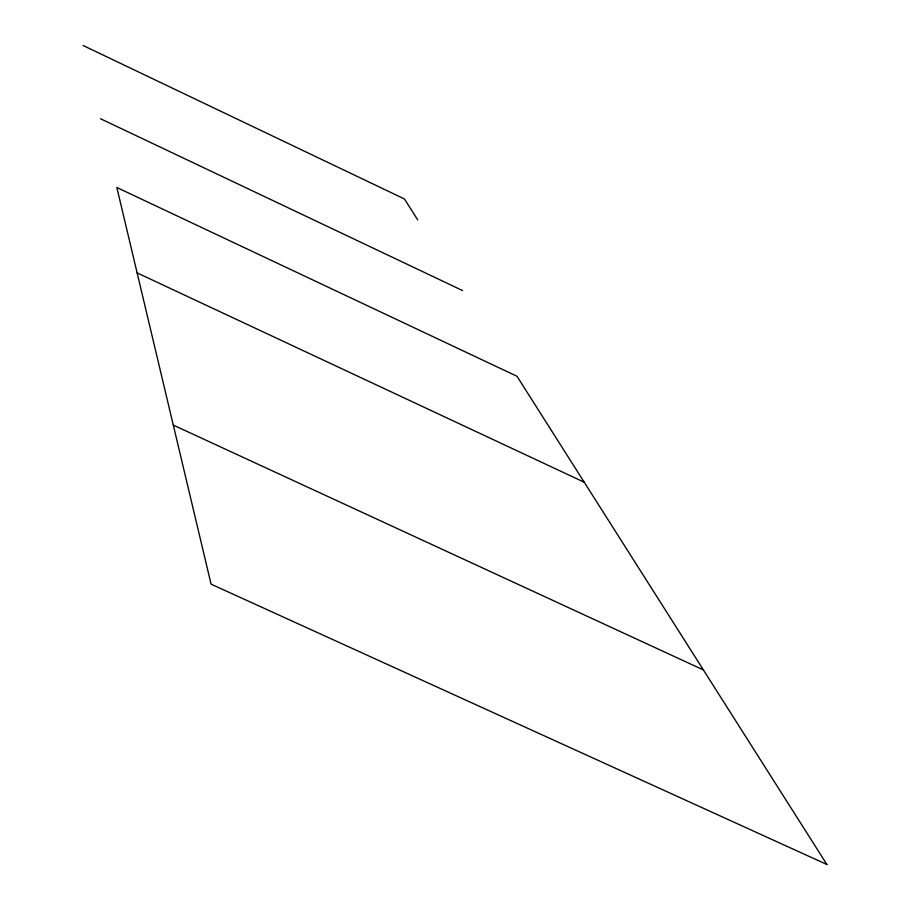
<?xml version="1.0" encoding="UTF-8"?>
<svg xmlns="http://www.w3.org/2000/svg" width="910" height="910" viewBox="0 0 910 910"><rect width="100%" height="100%" fill="white"/><g stroke="black" fill="none" stroke-linecap="round" stroke-linejoin="round"><path stroke-width="1.36" d="M173.298 425.107L703.407 669.942M137.126 272.898L584.265 482.243M100.498 118.732L462.599 290.586M83.094 45.5L404.45 198.983L417.713 219.879M826.906 864.5L211.086 584.163L116.833 187.494L516.982 376.262L826.906 864.5"/></g></svg>
